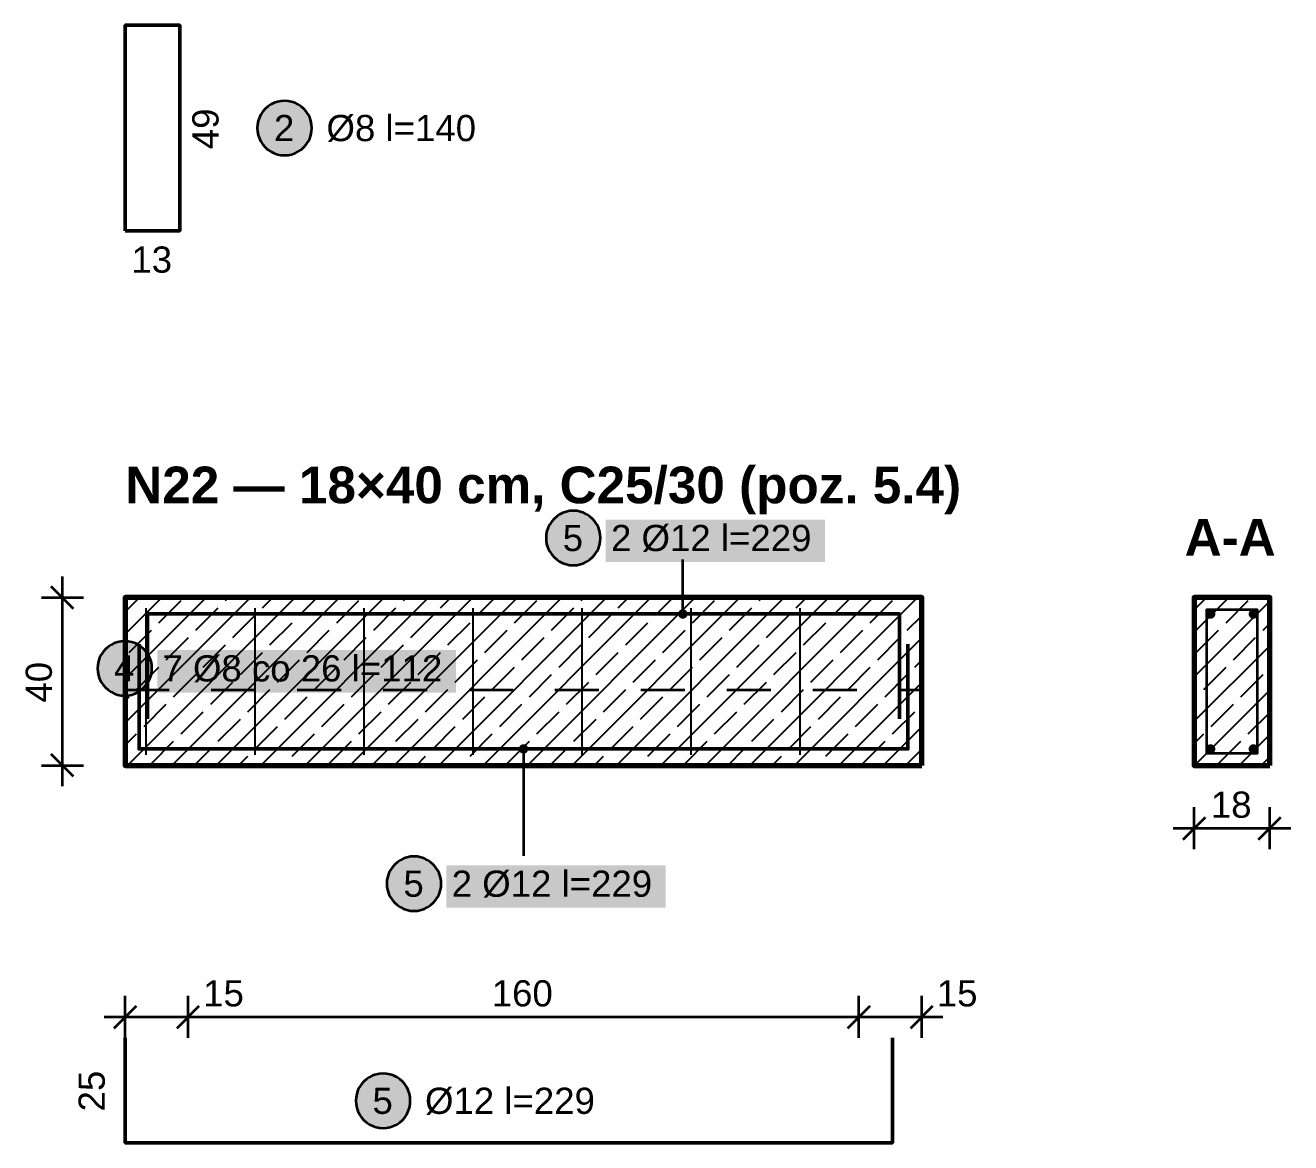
# Model space of a CAD drawing. Header units: metres. Extents: x 0.1 to 9.5, y -11.1 to -0.1.
# Drawn here: x 0.062 to 3.08, y -5.58 to -2.915 of the extents above; entities that cross this region are included whole.
import ezdxf

# ---------------------------------------------------------------- set-up
doc = ezdxf.new("R2010")
doc.units = ezdxf.units.M
doc.linetypes.add('KRESKOWA', pattern=[5.25, 4.2, -1.05])
for name, color, linetype, lineweight in [('A-KRESKOWANIE', 8, 'Continuous', 18), ('A-MASKA', 7, 'Continuous', 18), ('A-OPISY', 2, 'Continuous', 25), ('K-KONSTR', 7, 'Continuous', 50), ('K-WYMIARY', 1, 'Continuous', 25), ('K-ZBROJENIE', 1, 'Continuous', 100), ('K-ZBROJENIE-OPIS', 2, 'Continuous', 25)]:
    doc.layers.add(name, color=color, linetype=linetype, lineweight=lineweight)
doc.styles.add('PL_ARIAL', font='arial.ttf')
doc.styles.add('PL_ARIAL_B', font='arialbd.ttf')

msp = doc.modelspace()

# ---------------------------------------------------------------- hatches: boundary and pattern name
at = {"layer": 'A-MASKA', "true_color": 0xffffff}
for points in [[(1.4462, -4.1953), (1.9688, -4.1953), (1.9688, -4.094), (1.4462, -4.094)], [(0.3762, -4.5063), (1.0888, -4.5063), (1.0888, -4.405), (0.3762, -4.405)], [(1.0662, -5.0198), (1.5888, -5.0198), (1.5888, -4.9185), (1.0662, -4.9185)]]:
    msp.add_hatch(color=7, dxfattribs=at).paths.add_polyline_path(points)
at = {"layer": 'K-ZBROJENIE', "true_color": 0x000000}
for points in [[(2.9003, -4.319), (2.9002, -4.3201), (2.9, -4.3212), (2.8998, -4.3223), (2.8994, -4.3233), (2.8989, -4.3243), (2.8984, -4.3253), (2.8977, -4.3261), (2.897, -4.327), (2.8961, -4.3277), (2.8953, -4.3284), (2.8943, -4.3289), (2.8933, -4.3294), (2.8923, -4.3298), (2.8912, -4.33), (2.8901, -4.3302), (2.889, -4.3303), (2.8879, -4.3302), (2.8868, -4.33), (2.8857, -4.3298), (2.8847, -4.3294), (2.8837, -4.3289), (2.8827, -4.3284), (2.8819, -4.3277), (2.881, -4.327), (2.8803, -4.3261), (2.8796, -4.3253), (2.8791, -4.3243), (2.8786, -4.3233), (2.8782, -4.3223), (2.878, -4.3212), (2.8778, -4.3201), (2.8778, -4.319), (2.8778, -4.3179), (2.878, -4.3168), (2.8782, -4.3157), (2.8786, -4.3147), (2.8791, -4.3137), (2.8796, -4.3127), (2.8803, -4.3119), (2.881, -4.311), (2.8819, -4.3103), (2.8827, -4.3096), (2.8837, -4.3091), (2.8847, -4.3086), (2.8857, -4.3082), (2.8868, -4.308), (2.8879, -4.3078), (2.889, -4.3078), (2.8901, -4.3078), (2.8912, -4.308), (2.8923, -4.3082), (2.8933, -4.3086), (2.8943, -4.3091), (2.8953, -4.3096), (2.8961, -4.3103), (2.897, -4.311), (2.8977, -4.3119), (2.8984, -4.3127), (2.8989, -4.3137), (2.8994, -4.3147), (2.8998, -4.3157), (2.9, -4.3168), (2.9002, -4.3179)], [(3.0023, -4.319), (3.0022, -4.3201), (3.002, -4.3212), (3.0018, -4.3223), (3.0014, -4.3233), (3.0009, -4.3243), (3.0004, -4.3253), (2.9997, -4.3261), (2.999, -4.327), (2.9981, -4.3277), (2.9973, -4.3284), (2.9963, -4.3289), (2.9953, -4.3294), (2.9943, -4.3298), (2.9932, -4.33), (2.9921, -4.3302), (2.991, -4.3303), (2.9899, -4.3302), (2.9888, -4.33), (2.9877, -4.3298), (2.9867, -4.3294), (2.9857, -4.3289), (2.9847, -4.3284), (2.9839, -4.3277), (2.983, -4.327), (2.9823, -4.3261), (2.9816, -4.3253), (2.9811, -4.3243), (2.9806, -4.3233), (2.9802, -4.3223), (2.98, -4.3212), (2.9798, -4.3201), (2.9798, -4.319), (2.9798, -4.3179), (2.98, -4.3168), (2.9802, -4.3157), (2.9806, -4.3147), (2.9811, -4.3137), (2.9816, -4.3127), (2.9823, -4.3119), (2.983, -4.311), (2.9839, -4.3103), (2.9847, -4.3096), (2.9857, -4.3091), (2.9867, -4.3086), (2.9877, -4.3082), (2.9888, -4.308), (2.9899, -4.3078), (2.991, -4.3078), (2.9921, -4.3078), (2.9932, -4.308), (2.9943, -4.3082), (2.9953, -4.3086), (2.9963, -4.3091), (2.9973, -4.3096), (2.9981, -4.3103), (2.999, -4.311), (2.9997, -4.3119), (3.0004, -4.3127), (3.0009, -4.3137), (3.0014, -4.3147), (3.0018, -4.3157), (3.002, -4.3168), (3.0022, -4.3179)], [(2.9003, -4.641), (2.9002, -4.6421), (2.9, -4.6432), (2.8998, -4.6443), (2.8994, -4.6453), (2.8989, -4.6463), (2.8984, -4.6473), (2.8977, -4.6481), (2.897, -4.649), (2.8961, -4.6497), (2.8953, -4.6504), (2.8943, -4.6509), (2.8933, -4.6514), (2.8923, -4.6518), (2.8912, -4.652), (2.8901, -4.6522), (2.889, -4.6523), (2.8879, -4.6522), (2.8868, -4.652), (2.8857, -4.6518), (2.8847, -4.6514), (2.8837, -4.6509), (2.8827, -4.6504), (2.8819, -4.6497), (2.881, -4.649), (2.8803, -4.6481), (2.8796, -4.6473), (2.8791, -4.6463), (2.8786, -4.6453), (2.8782, -4.6443), (2.878, -4.6432), (2.8778, -4.6421), (2.8778, -4.641), (2.8778, -4.6399), (2.878, -4.6388), (2.8782, -4.6377), (2.8786, -4.6367), (2.8791, -4.6357), (2.8796, -4.6347), (2.8803, -4.6339), (2.881, -4.633), (2.8819, -4.6323), (2.8827, -4.6316), (2.8837, -4.6311), (2.8847, -4.6306), (2.8857, -4.6302), (2.8868, -4.63), (2.8879, -4.6298), (2.889, -4.6297), (2.8901, -4.6298), (2.8912, -4.63), (2.8923, -4.6302), (2.8933, -4.6306), (2.8943, -4.6311), (2.8953, -4.6316), (2.8961, -4.6323), (2.897, -4.633), (2.8977, -4.6339), (2.8984, -4.6347), (2.8989, -4.6357), (2.8994, -4.6367), (2.8998, -4.6377), (2.9, -4.6388), (2.9002, -4.6399)], [(3.0023, -4.641), (3.0022, -4.6421), (3.002, -4.6432), (3.0018, -4.6443), (3.0014, -4.6453), (3.0009, -4.6463), (3.0004, -4.6473), (2.9997, -4.6481), (2.999, -4.649), (2.9981, -4.6497), (2.9973, -4.6504), (2.9963, -4.6509), (2.9953, -4.6514), (2.9943, -4.6518), (2.9932, -4.652), (2.9921, -4.6522), (2.991, -4.6523), (2.9899, -4.6522), (2.9888, -4.652), (2.9877, -4.6518), (2.9867, -4.6514), (2.9857, -4.6509), (2.9847, -4.6504), (2.9839, -4.6497), (2.983, -4.649), (2.9823, -4.6481), (2.9816, -4.6473), (2.9811, -4.6463), (2.9806, -4.6453), (2.9802, -4.6443), (2.98, -4.6432), (2.9798, -4.6421), (2.9798, -4.641), (2.9798, -4.6399), (2.98, -4.6388), (2.9802, -4.6377), (2.9806, -4.6367), (2.9811, -4.6357), (2.9816, -4.6347), (2.9823, -4.6339), (2.983, -4.633), (2.9839, -4.6323), (2.9847, -4.6316), (2.9857, -4.6311), (2.9867, -4.6306), (2.9877, -4.6302), (2.9888, -4.63), (2.9899, -4.6298), (2.991, -4.6297), (2.9921, -4.6298), (2.9932, -4.63), (2.9943, -4.6302), (2.9953, -4.6306), (2.9963, -4.6311), (2.9973, -4.6316), (2.9981, -4.6323), (2.999, -4.633), (2.9997, -4.6339), (3.0004, -4.6347), (3.0009, -4.6357), (3.0014, -4.6367), (3.0018, -4.6377), (3.002, -4.6388), (3.0022, -4.6399)]]:
    msp.add_hatch(color=7, dxfattribs=at).paths.add_polyline_path(points)
at = {"layer": 'K-ZBROJENIE-OPIS', "true_color": 0xffffff}
for points in [[(0.745, -3.16), (0.7444, -3.1515), (0.7428, -3.1432), (0.7401, -3.1351), (0.7363, -3.1275), (0.7316, -3.1204), (0.726, -3.114), (0.7196, -3.1084), (0.7125, -3.1037), (0.7049, -3.0999), (0.6968, -3.0972), (0.6885, -3.0956), (0.68, -3.095), (0.6715, -3.0956), (0.6632, -3.0972), (0.6551, -3.0999), (0.6475, -3.1037), (0.6404, -3.1084), (0.634, -3.114), (0.6284, -3.1204), (0.6237, -3.1275), (0.6199, -3.1351), (0.6172, -3.1432), (0.6156, -3.1515), (0.615, -3.16), (0.6156, -3.1685), (0.6172, -3.1768), (0.6199, -3.1849), (0.6237, -3.1925), (0.6284, -3.1996), (0.634, -3.206), (0.6404, -3.2116), (0.6475, -3.2163), (0.6551, -3.2201), (0.6632, -3.2228), (0.6715, -3.2244), (0.68, -3.225), (0.6885, -3.2244), (0.6968, -3.2228), (0.7049, -3.2201), (0.7125, -3.2163), (0.7196, -3.2116), (0.726, -3.206), (0.7316, -3.1996), (0.7363, -3.1925), (0.7401, -3.1849), (0.7428, -3.1768), (0.7444, -3.1685)], [(1.4337, -4.1378), (1.4332, -4.1293), (1.4315, -4.1209), (1.4288, -4.1129), (1.425, -4.1053), (1.4203, -4.0982), (1.4147, -4.0918), (1.4083, -4.0862), (1.4012, -4.0815), (1.3936, -4.0777), (1.3856, -4.075), (1.3772, -4.0733), (1.3687, -4.0728), (1.3603, -4.0733), (1.3519, -4.075), (1.3439, -4.0777), (1.3362, -4.0815), (1.3292, -4.0862), (1.3228, -4.0918), (1.3172, -4.0982), (1.3125, -4.1053), (1.3087, -4.1129), (1.306, -4.1209), (1.3043, -4.1293), (1.3037, -4.1378), (1.3043, -4.1462), (1.306, -4.1546), (1.3087, -4.1626), (1.3125, -4.1703), (1.3172, -4.1773), (1.3228, -4.1837), (1.3292, -4.1893), (1.3362, -4.194), (1.3439, -4.1978), (1.3519, -4.2005), (1.3603, -4.2022), (1.3687, -4.2028), (1.3772, -4.2022), (1.3856, -4.2005), (1.3936, -4.1978), (1.4012, -4.194), (1.4083, -4.1893), (1.4147, -4.1837), (1.4203, -4.1773), (1.425, -4.1703), (1.4288, -4.1626), (1.4315, -4.1546), (1.4332, -4.1462)], [(0.3637, -4.4488), (0.3631, -4.4403), (0.3614, -4.4319), (0.3587, -4.4239), (0.3549, -4.4163), (0.3502, -4.4092), (0.3446, -4.4028), (0.3382, -4.3972), (0.3312, -4.3925), (0.3235, -4.3887), (0.3155, -4.386), (0.3071, -4.3843), (0.2987, -4.3838), (0.2902, -4.3843), (0.2818, -4.386), (0.2738, -4.3887), (0.2662, -4.3925), (0.2591, -4.3972), (0.2527, -4.4028), (0.2471, -4.4092), (0.2424, -4.4163), (0.2386, -4.4239), (0.2359, -4.4319), (0.2342, -4.4403), (0.2337, -4.4488), (0.2342, -4.4572), (0.2359, -4.4656), (0.2386, -4.4736), (0.2424, -4.4813), (0.2471, -4.4883), (0.2527, -4.4947), (0.2591, -4.5003), (0.2662, -4.505), (0.2738, -4.5088), (0.2818, -4.5115), (0.2902, -4.5132), (0.2987, -4.5138), (0.3071, -4.5132), (0.3155, -4.5115), (0.3235, -4.5088), (0.3312, -4.505), (0.3382, -4.5003), (0.3446, -4.4947), (0.3502, -4.4883), (0.3549, -4.4813), (0.3587, -4.4736), (0.3614, -4.4656), (0.3631, -4.4572)], [(1.0537, -4.9623), (1.0532, -4.9538), (1.0515, -4.9454), (1.0488, -4.9374), (1.045, -4.9298), (1.0403, -4.9227), (1.0347, -4.9163), (1.0283, -4.9107), (1.0212, -4.906), (1.0136, -4.9022), (1.0056, -4.8995), (0.9972, -4.8978), (0.9887, -4.8972), (0.9803, -4.8978), (0.9719, -4.8995), (0.9639, -4.9022), (0.9562, -4.906), (0.9492, -4.9107), (0.9428, -4.9163), (0.9372, -4.9227), (0.9325, -4.9298), (0.9287, -4.9374), (0.926, -4.9454), (0.9243, -4.9538), (0.9237, -4.9623), (0.9243, -4.9707), (0.926, -4.9791), (0.9287, -4.9871), (0.9325, -4.9947), (0.9372, -5.0018), (0.9428, -5.0082), (0.9492, -5.0138), (0.9562, -5.0185), (0.9639, -5.0223), (0.9719, -5.025), (0.9803, -5.0267), (0.9887, -5.0273), (0.9972, -5.0267), (1.0056, -5.025), (1.0136, -5.0223), (1.0212, -5.0185), (1.0283, -5.0138), (1.0347, -5.0082), (1.0403, -5.0018), (1.045, -4.9947), (1.0488, -4.9871), (1.0515, -4.9791), (1.0532, -4.9707)], [(0.98, -5.48), (0.9794, -5.4715), (0.9778, -5.4632), (0.9751, -5.4551), (0.9713, -5.4475), (0.9666, -5.4404), (0.961, -5.434), (0.9546, -5.4284), (0.9475, -5.4237), (0.9399, -5.4199), (0.9318, -5.4172), (0.9235, -5.4156), (0.915, -5.415), (0.9065, -5.4156), (0.8982, -5.4172), (0.8901, -5.4199), (0.8825, -5.4237), (0.8754, -5.4284), (0.869, -5.434), (0.8634, -5.4404), (0.8587, -5.4475), (0.8549, -5.4551), (0.8522, -5.4632), (0.8506, -5.4715), (0.85, -5.48), (0.8506, -5.4885), (0.8522, -5.4968), (0.8549, -5.5049), (0.8587, -5.5125), (0.8634, -5.5196), (0.869, -5.526), (0.8754, -5.5316), (0.8825, -5.5363), (0.8901, -5.5401), (0.8982, -5.5428), (0.9065, -5.5444), (0.915, -5.545), (0.9235, -5.5444), (0.9318, -5.5428), (0.9399, -5.5401), (0.9475, -5.5363), (0.9546, -5.5316), (0.961, -5.526), (0.9666, -5.5196), (0.9713, -5.5125), (0.9751, -5.5049), (0.9778, -5.4968), (0.9794, -5.4885)]]:
    msp.add_hatch(color=7, dxfattribs=at).paths.add_polyline_path(points)
at = {"layer": 'K-ZBROJENIE-OPIS', "true_color": 0x000000}
for points in [[(1.6413, -4.319), (1.6409, -4.3161), (1.6397, -4.3134), (1.638, -4.311), (1.6356, -4.3093), (1.6329, -4.3081), (1.63, -4.3078), (1.6271, -4.3081), (1.6244, -4.3093), (1.622, -4.311), (1.6203, -4.3134), (1.6191, -4.3161), (1.6188, -4.319), (1.6191, -4.3219), (1.6203, -4.3246), (1.622, -4.327), (1.6244, -4.3287), (1.6271, -4.3299), (1.63, -4.3303), (1.6329, -4.3299), (1.6356, -4.3287), (1.638, -4.327), (1.6397, -4.3246), (1.6409, -4.3219)], [(1.2613, -4.641), (1.2609, -4.6381), (1.2597, -4.6354), (1.258, -4.633), (1.2556, -4.6313), (1.2529, -4.6301), (1.25, -4.6297), (1.2471, -4.6301), (1.2444, -4.6313), (1.242, -4.633), (1.2403, -4.6354), (1.2391, -4.6381), (1.2388, -4.641), (1.2391, -4.6439), (1.2403, -4.6466), (1.242, -4.649), (1.2444, -4.6507), (1.2471, -4.6519), (1.25, -4.6523), (1.2529, -4.6519), (1.2556, -4.6507), (1.258, -4.649), (1.2597, -4.6466), (1.2609, -4.6439)]]:
    msp.add_hatch(color=7, dxfattribs=at).paths.add_polyline_path(points)

# ---------------------------------------------------------------- linework, layer by layer
at = {"layer": 'A-KRESKOWANIE', "lineweight": 25, "ltscale": 0.025}
for points in [[(0.3, -4.579), (0.599, -4.28)], [(0.3, -4.473), (0.493, -4.28)], [(0.3, -4.3669), (0.3869, -4.28)], [(0.3, -4.3139), (0.3339, -4.28)], [(0.3051, -4.68), (0.7051, -4.28)], [(0.4112, -4.68), (0.8112, -4.28)], [(0.5172, -4.68), (0.9172, -4.28)], [(0.5392, -4.2868), (0.546, -4.28)], [(0.6233, -4.68), (1.0233, -4.28)], [(0.6276, -4.3045), (0.6521, -4.28)], [(0.7159, -4.3222), (0.7581, -4.28)], [(0.7294, -4.68), (1.1294, -4.28)], [(0.8354, -4.68), (1.2354, -4.28)], [(0.9415, -4.68), (1.3415, -4.28)], [(0.9634, -4.2868), (0.9703, -4.28)], [(1.0476, -4.68), (1.4476, -4.28)], [(1.0518, -4.3045), (1.0763, -4.28)], [(1.1402, -4.3222), (1.1824, -4.28)], [(1.1536, -4.68), (1.5536, -4.28)], [(1.2597, -4.68), (1.6597, -4.28)], [(1.3658, -4.68), (1.7658, -4.28)], [(1.3877, -4.2868), (1.3945, -4.28)], [(1.4718, -4.68), (1.8718, -4.28)], [(1.4761, -4.3045), (1.5006, -4.28)], [(1.5645, -4.3222), (1.6067, -4.28)], [(1.5779, -4.68), (1.9779, -4.28)], [(1.684, -4.68), (2.084, -4.28)], [(1.79, -4.68), (2.19, -4.28)], [(1.812, -4.2868), (1.8188, -4.28)], [(1.9003, -4.3045), (1.9249, -4.28)], [(1.9887, -4.3222), (2.0309, -4.28)], [(2.85, -4.3625), (2.9325, -4.28)], [(2.85, -4.3095), (2.8795, -4.28)], [(0.3801, -4.3399), (0.4331, -4.2868)], [(0.4685, -4.3575), (0.5215, -4.3045)], [(0.8043, -4.3399), (0.8574, -4.2868)], [(0.8927, -4.3575), (0.9458, -4.3045)], [(1.2286, -4.3399), (1.2816, -4.2868)], [(1.317, -4.3575), (1.37, -4.3045)], [(1.6529, -4.3399), (1.7059, -4.2868)], [(1.7413, -4.3575), (1.7943, -4.3045)], [(2.0771, -4.3399), (2.1302, -4.2868)], [(2.85, -4.4686), (3.03, -4.2886)], [(2.9257, -4.3399), (2.9787, -4.2868)], [(0.5568, -4.3752), (0.6099, -4.3222)], [(0.6452, -4.3929), (0.6983, -4.3399)], [(0.9811, -4.3752), (1.0341, -4.3222)], [(1.0695, -4.3929), (1.1225, -4.3399)], [(1.4054, -4.3752), (1.4584, -4.3222)], [(1.4938, -4.3929), (1.5468, -4.3399)], [(1.8296, -4.3752), (1.8827, -4.3222)], [(1.918, -4.3929), (1.9711, -4.3399)], [(2.1655, -4.3575), (2.2, -4.3231)], [(3.014, -4.3575), (3.03, -4.3416)], [(0.3094, -4.4106), (0.3624, -4.3575)], [(0.3977, -4.4283), (0.4508, -4.3752)], [(0.7336, -4.4106), (0.7867, -4.3575)], [(0.822, -4.4283), (0.875, -4.3752)], [(1.1579, -4.4106), (1.2109, -4.3575)], [(1.2463, -4.4283), (1.2993, -4.3752)], [(1.5822, -4.4106), (1.6352, -4.3575)], [(1.6705, -4.4283), (1.7236, -4.3752)], [(1.8961, -4.68), (2.2, -4.3761)], [(2.0064, -4.4106), (2.0594, -4.3575)], [(2.0948, -4.4283), (2.1478, -4.3752)], [(2.8549, -4.4106), (2.908, -4.3575)], [(2.9433, -4.4283), (2.9964, -4.3752)], [(0.4861, -4.4459), (0.5392, -4.3929)], [(0.9104, -4.4459), (0.9634, -4.3929)], [(1.3347, -4.4459), (1.3877, -4.3929)], [(1.7589, -4.4459), (1.812, -4.3929)], [(2.85, -4.5746), (3.03, -4.3946)], [(0.5745, -4.4636), (0.6276, -4.4106)], [(0.6629, -4.4813), (0.7159, -4.4283)], [(0.9988, -4.4636), (1.0518, -4.4106)], [(1.0872, -4.4813), (1.1402, -4.4283)], [(1.4231, -4.4636), (1.4761, -4.4106)], [(1.5114, -4.4813), (1.5645, -4.4283)], [(1.8473, -4.4636), (1.9003, -4.4106)], [(1.9357, -4.4813), (1.9887, -4.4283)], [(2.1832, -4.4459), (2.2, -4.4291)], [(0.327, -4.499), (0.3801, -4.4459)], [(0.4154, -4.5166), (0.4685, -4.4636)], [(0.7513, -4.499), (0.8043, -4.4459)], [(0.8397, -4.5166), (0.8927, -4.4636)], [(1.1756, -4.499), (1.2286, -4.4459)], [(1.264, -4.5166), (1.317, -4.4636)], [(1.5998, -4.499), (1.6529, -4.4459)], [(1.6882, -4.5166), (1.7413, -4.4636)], [(2.0241, -4.499), (2.0771, -4.4459)], [(2.1125, -4.5166), (2.1655, -4.4636)], [(2.8726, -4.499), (2.9257, -4.4459)], [(2.961, -4.5166), (3.014, -4.4636)], [(0.5038, -4.5343), (0.5568, -4.4813)], [(0.9281, -4.5343), (0.9811, -4.4813)], [(1.3523, -4.5343), (1.4054, -4.4813)], [(1.7766, -4.5343), (1.8296, -4.4813)], [(2.0022, -4.68), (2.2, -4.4822)], [(0.3, -4.526), (0.3094, -4.5166)], [(0.5922, -4.552), (0.6452, -4.499)], [(0.6806, -4.5697), (0.7336, -4.5166)], [(1.0165, -4.552), (1.0695, -4.499)], [(1.1049, -4.5697), (1.1579, -4.5166)], [(1.4407, -4.552), (1.4938, -4.499)], [(1.5291, -4.5697), (1.5822, -4.5166)], [(1.865, -4.552), (1.918, -4.499)], [(1.9534, -4.5697), (2.0064, -4.5166)], [(2.85, -4.5216), (2.8549, -4.5166)], [(2.8507, -4.68), (3.03, -4.5007)], [(0.3447, -4.5874), (0.3977, -4.5343)], [(0.4331, -4.605), (0.4861, -4.552)], [(0.769, -4.5874), (0.822, -4.5343)], [(0.8574, -4.605), (0.9104, -4.552)], [(1.1932, -4.5874), (1.2463, -4.5343)], [(1.2816, -4.605), (1.3347, -4.552)], [(1.6175, -4.5874), (1.6705, -4.5343)], [(1.7059, -4.605), (1.7589, -4.552)], [(2.0418, -4.5874), (2.0948, -4.5343)], [(2.1302, -4.605), (2.1832, -4.552)], [(2.8903, -4.5874), (2.9433, -4.5343)], [(2.9787, -4.605), (3.03, -4.5537)], [(0.5215, -4.6227), (0.5745, -4.5697)], [(0.6099, -4.6404), (0.6629, -4.5874)], [(0.9458, -4.6227), (0.9988, -4.5697)], [(1.0341, -4.6404), (1.0872, -4.5874)], [(1.37, -4.6227), (1.4231, -4.5697)], [(1.4584, -4.6404), (1.5114, -4.5874)], [(1.7943, -4.6227), (1.8473, -4.5697)], [(1.8827, -4.6404), (1.9357, -4.5874)], [(0.3, -4.6321), (0.327, -4.605)], [(0.6983, -4.6581), (0.7513, -4.605)], [(1.1225, -4.6581), (1.1756, -4.605)], [(1.5468, -4.6581), (1.5998, -4.605)], [(1.9711, -4.6581), (2.0241, -4.605)], [(2.1082, -4.68), (2.2, -4.5882)], [(2.85, -4.6277), (2.8726, -4.605)], [(2.9568, -4.68), (3.03, -4.6068)], [(0.3624, -4.6757), (0.4154, -4.6227)], [(0.4642, -4.68), (0.5038, -4.6404)], [(0.7867, -4.6757), (0.8397, -4.6227)], [(0.8885, -4.68), (0.9281, -4.6404)], [(1.2109, -4.6757), (1.264, -4.6227)], [(1.3127, -4.68), (1.3523, -4.6404)], [(1.6352, -4.6757), (1.6882, -4.6227)], [(1.737, -4.68), (1.7766, -4.6404)], [(2.0594, -4.6757), (2.1125, -4.6227)], [(2.1613, -4.68), (2.2, -4.6413)], [(2.908, -4.6757), (2.961, -4.6227)], [(0.5703, -4.68), (0.5922, -4.6581)], [(0.6763, -4.68), (0.6806, -4.6757)], [(0.9945, -4.68), (1.0165, -4.6581)], [(1.1006, -4.68), (1.1049, -4.6757)], [(1.4188, -4.68), (1.4407, -4.6581)], [(1.5249, -4.68), (1.5291, -4.6757)], [(1.8431, -4.68), (1.865, -4.6581)], [(1.9491, -4.68), (1.9534, -4.6757)], [(3.0098, -4.68), (3.03, -4.6598)]]:
    msp.add_lwpolyline(points, dxfattribs=at)
at = {"layer": 'K-KONSTR', "lineweight": 70, "ltscale": 0.025}
for points in [[(2.2, -4.68), (2.2, -4.28), (0.3, -4.28), (0.3, -4.68)], [(3.03, -4.68), (3.03, -4.28), (2.85, -4.28), (2.85, -4.68)]]:
    msp.add_lwpolyline(points, close=True, dxfattribs=at)
at = {"layer": 'K-KONSTR', "linetype": 'KRESKOWA', "lineweight": 35, "ltscale": 0.025, "flags": 128}
msp.add_lwpolyline([(0.3, -4.5), (2.2, -4.5)], dxfattribs=at)
at = {"layer": 'K-WYMIARY', "lineweight": 35, "ltscale": 0.025}
for points in [[(0.1765, -4.3065), (0.1235, -4.2535)], [(0.15, -4.73), (0.15, -4.23)], [(0.1, -4.28), (0.2, -4.28)], [(0.1765, -4.7065), (0.1235, -4.6535)], [(0.1, -4.68), (0.2, -4.68)], [(2.85, -4.88), (2.85, -4.78)], [(3.03, -4.88), (3.03, -4.78)], [(2.8235, -4.8565), (2.8765, -4.8035)], [(3.0035, -4.8565), (3.0565, -4.8035)], [(2.8, -4.83), (3.08, -4.83)], [(0.3, -5.33), (0.3, -5.23)], [(0.45, -5.33), (0.45, -5.23)], [(2.05, -5.33), (2.05, -5.23)], [(2.2, -5.33), (2.2, -5.23)], [(0.25, -5.28), (2.25, -5.28)], [(0.2735, -5.3065), (0.3265, -5.2535)], [(0.4235, -5.3065), (0.4765, -5.2535)], [(2.0235, -5.3065), (2.0765, -5.2535)], [(2.1735, -5.3065), (2.2265, -5.2535)]]:
    msp.add_lwpolyline(points, dxfattribs=at)
at = {"layer": 'K-ZBROJENIE', "lineweight": 50, "ltscale": 0.025}
msp.add_lwpolyline([(0.3, -3.405), (0.43, -3.405), (0.43, -2.915), (0.3, -2.915)], close=True, dxfattribs=at)
at = {"layer": 'K-ZBROJENIE', "lineweight": 25, "ltscale": 0.025}
for points in [[(0.35, -4.655), (0.35, -4.305)], [(0.61, -4.655), (0.61, -4.305)], [(0.87, -4.655), (0.87, -4.305)], [(1.13, -4.655), (1.13, -4.305)], [(1.39, -4.655), (1.39, -4.305)], [(1.65, -4.655), (1.65, -4.305)], [(1.91, -4.655), (1.91, -4.305)]]:
    msp.add_lwpolyline(points, dxfattribs=at)
at = {"layer": 'K-ZBROJENIE', "lineweight": 35, "ltscale": 0.025}
msp.add_lwpolyline([(2.879, -4.651), (3.001, -4.651), (3.001, -4.309), (2.879, -4.309)], close=True, dxfattribs=at)
at = {"layer": 'K-ZBROJENIE', "lineweight": 50, "ltscale": 0.025}
for points in [[(0.353, -4.569), (0.353, -4.319), (2.147, -4.319), (2.147, -4.569)], [(0.333, -4.391), (0.333, -4.641), (2.167, -4.641), (2.167, -4.391)], [(0.3, -5.33), (0.3, -5.58), (2.13, -5.58), (2.13, -5.33)]]:
    msp.add_lwpolyline(points, dxfattribs=at)
at = {"layer": 'K-ZBROJENIE-OPIS', "lineweight": 35, "ltscale": 0.025}
for points in [[(0.745, -3.16), (0.7444, -3.1515), (0.7428, -3.1432), (0.7401, -3.1351), (0.7363, -3.1275), (0.7316, -3.1204), (0.726, -3.114), (0.7196, -3.1084), (0.7125, -3.1037), (0.7049, -3.0999), (0.6968, -3.0972), (0.6885, -3.0956), (0.68, -3.095), (0.6715, -3.0956), (0.6632, -3.0972), (0.6551, -3.0999), (0.6475, -3.1037), (0.6404, -3.1084), (0.634, -3.114), (0.6284, -3.1204), (0.6237, -3.1275), (0.6199, -3.1351), (0.6172, -3.1432), (0.6156, -3.1515), (0.615, -3.16), (0.6156, -3.1685), (0.6172, -3.1768), (0.6199, -3.1849), (0.6237, -3.1925), (0.6284, -3.1996), (0.634, -3.206), (0.6404, -3.2116), (0.6475, -3.2163), (0.6551, -3.2201), (0.6632, -3.2228), (0.6715, -3.2244), (0.68, -3.225), (0.6885, -3.2244), (0.6968, -3.2228), (0.7049, -3.2201), (0.7125, -3.2163), (0.7196, -3.2116), (0.726, -3.206), (0.7316, -3.1996), (0.7363, -3.1925), (0.7401, -3.1849), (0.7428, -3.1768), (0.7444, -3.1685)], [(1.4337, -4.1378), (1.4332, -4.1293), (1.4315, -4.1209), (1.4288, -4.1129), (1.425, -4.1053), (1.4203, -4.0982), (1.4147, -4.0918), (1.4083, -4.0862), (1.4012, -4.0815), (1.3936, -4.0777), (1.3856, -4.075), (1.3772, -4.0733), (1.3687, -4.0728), (1.3603, -4.0733), (1.3519, -4.075), (1.3439, -4.0777), (1.3362, -4.0815), (1.3292, -4.0862), (1.3228, -4.0918), (1.3172, -4.0982), (1.3125, -4.1053), (1.3087, -4.1129), (1.306, -4.1209), (1.3043, -4.1293), (1.3037, -4.1378), (1.3043, -4.1462), (1.306, -4.1546), (1.3087, -4.1626), (1.3125, -4.1703), (1.3172, -4.1773), (1.3228, -4.1837), (1.3292, -4.1893), (1.3362, -4.194), (1.3439, -4.1978), (1.3519, -4.2005), (1.3603, -4.2022), (1.3687, -4.2028), (1.3772, -4.2022), (1.3856, -4.2005), (1.3936, -4.1978), (1.4012, -4.194), (1.4083, -4.1893), (1.4147, -4.1837), (1.4203, -4.1773), (1.425, -4.1703), (1.4288, -4.1626), (1.4315, -4.1546), (1.4332, -4.1462)], [(0.3637, -4.4488), (0.3631, -4.4403), (0.3614, -4.4319), (0.3587, -4.4239), (0.3549, -4.4163), (0.3502, -4.4092), (0.3446, -4.4028), (0.3382, -4.3972), (0.3312, -4.3925), (0.3235, -4.3887), (0.3155, -4.386), (0.3071, -4.3843), (0.2987, -4.3838), (0.2902, -4.3843), (0.2818, -4.386), (0.2738, -4.3887), (0.2662, -4.3925), (0.2591, -4.3972), (0.2527, -4.4028), (0.2471, -4.4092), (0.2424, -4.4163), (0.2386, -4.4239), (0.2359, -4.4319), (0.2342, -4.4403), (0.2337, -4.4488), (0.2342, -4.4572), (0.2359, -4.4656), (0.2386, -4.4736), (0.2424, -4.4813), (0.2471, -4.4883), (0.2527, -4.4947), (0.2591, -4.5003), (0.2662, -4.505), (0.2738, -4.5088), (0.2818, -4.5115), (0.2902, -4.5132), (0.2987, -4.5138), (0.3071, -4.5132), (0.3155, -4.5115), (0.3235, -4.5088), (0.3312, -4.505), (0.3382, -4.5003), (0.3446, -4.4947), (0.3502, -4.4883), (0.3549, -4.4813), (0.3587, -4.4736), (0.3614, -4.4656), (0.3631, -4.4572)], [(1.0537, -4.9623), (1.0532, -4.9538), (1.0515, -4.9454), (1.0488, -4.9374), (1.045, -4.9298), (1.0403, -4.9227), (1.0347, -4.9163), (1.0283, -4.9107), (1.0212, -4.906), (1.0136, -4.9022), (1.0056, -4.8995), (0.9972, -4.8978), (0.9887, -4.8972), (0.9803, -4.8978), (0.9719, -4.8995), (0.9639, -4.9022), (0.9562, -4.906), (0.9492, -4.9107), (0.9428, -4.9163), (0.9372, -4.9227), (0.9325, -4.9298), (0.9287, -4.9374), (0.926, -4.9454), (0.9243, -4.9538), (0.9237, -4.9623), (0.9243, -4.9707), (0.926, -4.9791), (0.9287, -4.9871), (0.9325, -4.9947), (0.9372, -5.0018), (0.9428, -5.0082), (0.9492, -5.0138), (0.9562, -5.0185), (0.9639, -5.0223), (0.9719, -5.025), (0.9803, -5.0267), (0.9887, -5.0273), (0.9972, -5.0267), (1.0056, -5.025), (1.0136, -5.0223), (1.0212, -5.0185), (1.0283, -5.0138), (1.0347, -5.0082), (1.0403, -5.0018), (1.045, -4.9947), (1.0488, -4.9871), (1.0515, -4.9791), (1.0532, -4.9707)], [(0.98, -5.48), (0.9794, -5.4715), (0.9778, -5.4632), (0.9751, -5.4551), (0.9713, -5.4475), (0.9666, -5.4404), (0.961, -5.434), (0.9546, -5.4284), (0.9475, -5.4237), (0.9399, -5.4199), (0.9318, -5.4172), (0.9235, -5.4156), (0.915, -5.415), (0.9065, -5.4156), (0.8982, -5.4172), (0.8901, -5.4199), (0.8825, -5.4237), (0.8754, -5.4284), (0.869, -5.434), (0.8634, -5.4404), (0.8587, -5.4475), (0.8549, -5.4551), (0.8522, -5.4632), (0.8506, -5.4715), (0.85, -5.48), (0.8506, -5.4885), (0.8522, -5.4968), (0.8549, -5.5049), (0.8587, -5.5125), (0.8634, -5.5196), (0.869, -5.526), (0.8754, -5.5316), (0.8825, -5.5363), (0.8901, -5.5401), (0.8982, -5.5428), (0.9065, -5.5444), (0.915, -5.545), (0.9235, -5.5444), (0.9318, -5.5428), (0.9399, -5.5401), (0.9475, -5.5363), (0.9546, -5.5316), (0.961, -5.526), (0.9666, -5.5196), (0.9713, -5.5125), (0.9751, -5.5049), (0.9778, -5.4968), (0.9794, -5.4885)]]:
    msp.add_lwpolyline(points, close=True, dxfattribs=at)
for points in [[(1.63, -4.319), (1.63, -4.189)], [(1.25, -4.641), (1.25, -4.896)]]:
    msp.add_lwpolyline(points, dxfattribs=at)

# ---------------------------------------------------------------- texts
at = {"layer": 'A-OPISY', "style": 'PL_ARIAL_B'}
for s, p in [('N22 — 18×40 cm, C25/30 (poz. 5.4)', (0.3, -4.055)), ('A-A', (2.827, -4.18))]:
    msp.add_text(s, height=0.0875, dxfattribs=at).set_placement(p)
at = {"layer": 'K-WYMIARY', "style": 'PL_ARIAL'}
msp.add_text('40', height=0.0625, rotation=90, dxfattribs=at).set_placement((0.125, -4.5305))
for s, p in [('18', (2.8895, -4.805)), ('160', (1.1742, -5.255)), ('15', (0.4858, -5.255)), ('15', (2.2358, -5.255))]:
    msp.add_text(s, height=0.0625, dxfattribs=at).set_placement(p)
at = {"layer": 'K-ZBROJENIE-OPIS', "style": 'PL_ARIAL'}
for s, p in [('49', (0.5225, -3.2105)), ('25', (0.2511, -5.5055))]:
    msp.add_text(s, height=0.0625, rotation=90, dxfattribs=at).set_placement(p)
for s, p in [('2', (0.6547, -3.1913)), ('Ø8 l=140', (0.78, -3.1913)), ('13', (0.3145, -3.505)), ('2 Ø12 l=229', (1.4587, -4.169)), ('5', (1.3435, -4.169)), ('4', (0.2734, -4.48)), ('7 Ø8 co 26 l=112', (0.3887, -4.48)), ('5', (0.9635, -4.9935)), ('2 Ø12 l=229', (1.0787, -4.9935)), ('5', (0.8897, -5.5113)), ('Ø12 l=229', (1.015, -5.5113))]:
    msp.add_text(s, height=0.0625, dxfattribs=at).set_placement(p)

doc.saveas('drawing.dxf')
